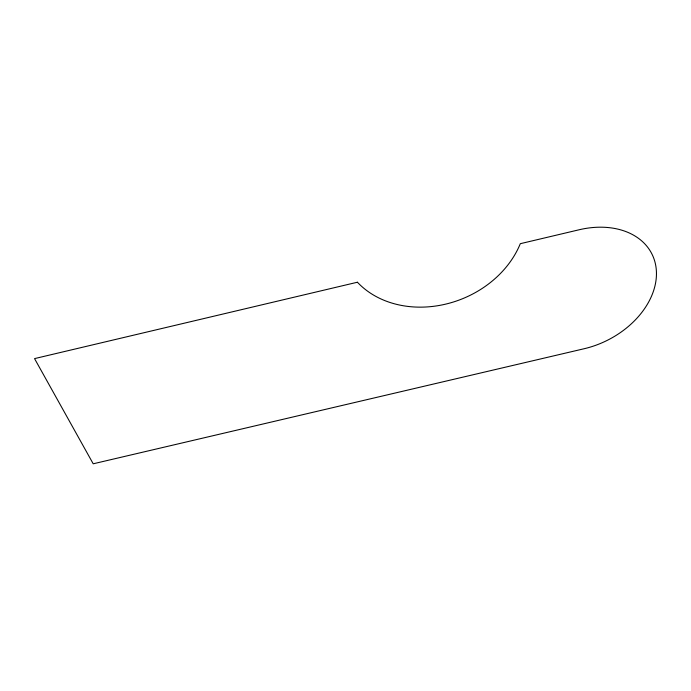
<?xml version="1.0" encoding="UTF-8"?>
<svg xmlns="http://www.w3.org/2000/svg" width="691" height="691" viewBox="0 0 691 691"><rect width="100%" height="100%" fill="white"/><g stroke="black" fill="none" stroke-linecap="round" stroke-linejoin="round"><path stroke-width="1.04" d="M357.42 282.23L34.55 358.612L93.207 463.799L584.266 348.705A78.437 57.128 -26.7 0 0 656.415 271.641A78.437 57.128 -26.7 0 0 579.188 229.757L520.306 243.69A95.367 78.273 -21.8 0 1 445.6 304.144A95.367 78.273 -21.8 0 1 357.42 282.23"/></g></svg>
